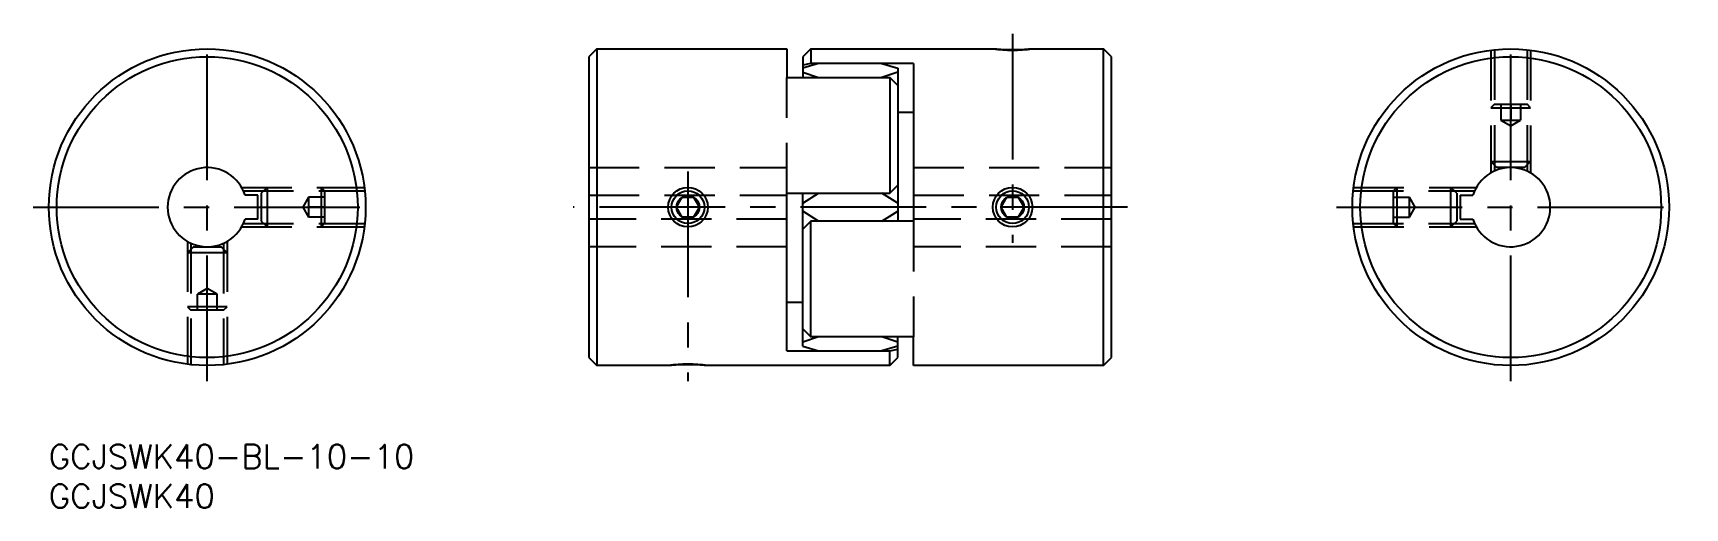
# Model space of a CAD drawing. Extents: x -2 to 207, y -8 to 52.
import ezdxf

# ---------------------------------------------------------------- set-up
doc = ezdxf.new("R2010")
doc.units = 0
doc.header["$LTSCALE"] = 0.5
doc.linetypes.add('CENTER', pattern=[50.8, 31.75, -6.35, 6.35, -6.35])
doc.linetypes.add('DASHED', pattern=[19.05, 12.7, -6.35])
for name, color, linetype in [('MSM_CENTER', 1, 'CENTER'), ('MSM_CONTINUOUS', 7, 'CONTINUOUS'), ('MSM_DASHED', 4, 'DASHED'), ('MSM_NARROW', 5, 'CONTINUOUS'), ('MSM_PART_NUMBER', 7, 'CONTINUOUS')]:
    doc.layers.add(name, color=color, linetype=linetype)
doc.styles.get("Standard").update_dxf_attribs({"font": 'txt.shx', "height": 3, "bigfont": 'bigfont.shx'})

# ---------------------------------------------------------------- blocks, each defined once
blk = doc.blocks.new('*U8')
at = {"layer": 'MSM_PART_NUMBER'}
blk.add_text('GCJSWK40-BL-10-10', height=3, dxfattribs=at).set_placement((0, -3))
blk = doc.blocks.new('*U9')
at = {"layer": 'MSM_PART_NUMBER'}
blk.add_text('GCJSWK40', height=3, dxfattribs=at).set_placement((0, -8))

msp = doc.modelspace()

# ---------------------------------------------------------------- linework, layer by layer
at = {"layer": 'MSM_CENTER'}
for p, q in [((20, 8), (20, 52)), ((121.71, 51.9), (121.71, 25.5)), ((184.62, 8), (184.62, 52)), ((80.71, 34.5), (80.71, 8)), ((-2, 30), (42, 30)), ((136.21, 30), (66.21, 30)), ((162.62, 30), (206.62, 30))]:
    msp.add_line(p, q, dxfattribs=at)
at = {"layer": 'MSM_CONTINUOUS'}
for p, q in [((69.21, 50), (68.21, 49)), ((68.21, 49), (68.21, 11)), ((69.21, 50), (69.21, 10)), ((69.21, 50), (93.21, 50)), ((93.21, 50), (93.21, 46.37)), ((96.21, 50), (95.21, 49)), ((95.21, 49), (95.21, 46.37)), ((97.21, 48.14), (95.21, 47.57)), ((96.21, 48.14), (95.21, 47.94)), ((96.21, 50), (119.71, 50)), ((96.21, 50), (96.21, 48.14)), ((109.21, 48.14), (96.21, 48.14)), ((105.21, 48.14), (107.21, 47.57)), ((109.21, 48.14), (109.21, 28.23)), ((123.71, 50), (133.21, 50)), ((133.21, 10), (133.21, 50)), ((134.21, 49), (133.21, 50)), ((134.21, 11), (134.21, 49)), ((93.21, 46.37), (106.21, 46.37)), ((95.21, 47.05), (97.21, 46.37)), ((107.21, 47.05), (105.21, 46.37)), ((106.21, 46.37), (106.21, 31.77)), ((107.21, 45.37), (106.21, 46.37)), ((107.21, 47.57), (107.21, 28.23)), ((107.21, 42), (109.21, 42)), ((26.4, 31.5), (24.77, 31.5)), ((26.4, 28.5), (26.4, 31.5)), ((93.21, 11.86), (93.21, 31.77)), ((93.21, 31.77), (106.21, 31.77)), ((95.21, 12.43), (95.21, 31.77)), ((95.21, 30.52), (97.21, 31.77)), ((107.21, 30.52), (105.21, 31.77)), ((106.21, 31.77), (107.21, 32.77)), ((178.22, 31.5), (178.22, 28.5)), ((178.22, 31.5), (179.85, 31.5)), ((79.27, 30), (79.99, 31.25)), ((79.99, 28.75), (79.27, 30)), ((79.99, 31.25), (81.43, 31.25)), ((81.43, 31.25), (82.16, 30)), ((82.16, 30), (81.43, 28.75)), ((97.21, 28.23), (95.21, 29.48)), ((105.21, 28.23), (107.21, 29.48)), ((120.27, 30), (120.99, 31.25)), ((120.99, 28.75), (120.27, 30)), ((120.99, 31.25), (122.43, 31.25)), ((122.43, 31.25), (123.16, 30)), ((123.16, 30), (122.43, 28.75)), ((26.4, 28.5), (24.77, 28.5)), ((81.43, 28.75), (79.99, 28.75)), ((96.21, 28.23), (95.21, 27.23)), ((96.21, 13.63), (96.21, 28.23)), ((109.21, 28.23), (96.21, 28.23)), ((122.43, 28.75), (120.99, 28.75)), ((178.22, 28.5), (179.85, 28.5)), ((93.21, 18), (95.21, 18)), ((95.21, 14.63), (96.21, 13.63)), ((97.21, 13.63), (95.21, 12.95)), ((109.21, 13.63), (96.21, 13.63)), ((107.21, 12.95), (105.21, 13.63)), ((107.21, 11), (107.21, 13.63)), ((109.21, 10), (109.21, 13.63)), ((68.21, 11), (69.21, 10)), ((93.21, 11.86), (106.21, 11.86)), ((95.21, 12.43), (97.21, 11.86)), ((107.21, 12.43), (105.21, 11.86)), ((106.21, 11.86), (107.21, 12.06)), ((106.21, 10), (106.21, 11.86)), ((106.21, 10), (107.21, 11)), ((133.21, 10), (134.21, 11)), ((78.65, 10), (69.21, 10)), ((106.21, 10), (82.78, 10)), ((133.21, 10), (109.21, 10))]:
    msp.add_line(p, q, dxfattribs=at)
for centre, radius in [((20, 30), 20), ((20, 30), 19), ((184.62, 30), 20), ((184.62, 30), 19), ((80.71, 30), 2.07), ((80.71, 30), 1.44), ((121.71, 30), 2.07), ((121.71, 30), 1.44)]:
    msp.add_circle(centre, radius, dxfattribs=at)
for centre, radius, start, end in [((121.71, 69.9), 20, 264.2608, 275.7392), ((20, 30), 5, 17.4576, 342.5424), ((184.62, 30), 5, 197.4576, 162.5424), ((80.71, -11.26), 21.36, 84.4466, 95.5534)]:
    msp.add_arc(centre, radius, start, end, dxfattribs=at)
at = {"layer": 'MSM_DASHED'}
for p, q in [((182.12, 49.84), (182.12, 34.33)), ((182.56, 49.89), (182.56, 34.55)), ((186.69, 49.89), (186.69, 34.55)), ((187.12, 49.84), (187.12, 34.33)), ((93.21, 31.77), (93.21, 46.37)), ((182.56, 43), (182.12, 42.57)), ((182.12, 42.57), (187.12, 42.57)), ((182.56, 43), (186.69, 43)), ((183.37, 43), (183.37, 41)), ((184.62, 43), (184.62, 41)), ((185.87, 43), (185.87, 41)), ((187.12, 42.57), (186.69, 43)), ((183.37, 41), (184.62, 40.28)), ((183.37, 41), (185.87, 41)), ((184.62, 40.28), (185.87, 41)), ((182.12, 35.75), (182.87, 35)), ((182.12, 35.75), (187.12, 35.75)), ((186.37, 35), (187.12, 35.75)), ((68.21, 35), (93.21, 35)), ((109.21, 35), (134.21, 35)), ((186.37, 35), (182.87, 35)), ((24.33, 32.5), (39.84, 32.5)), ((24.55, 32.07), (39.89, 32.07)), ((27.55, 32.5), (26.8, 31.75)), ((26.8, 31.75), (26.8, 28.25)), ((27.55, 32.5), (27.55, 27.5)), ((34.8, 32.07), (34.37, 32.5)), ((34.37, 32.5), (34.37, 27.5)), ((34.8, 32.07), (34.8, 27.93)), ((68.21, 31.5), (93.21, 31.5)), ((109.21, 31.5), (134.21, 31.5)), ((164.73, 32.07), (180.07, 32.07)), ((164.78, 32.5), (180.29, 32.5)), ((170.26, 32.5), (169.82, 32.07)), ((169.82, 27.93), (169.82, 32.07)), ((170.26, 27.5), (170.26, 32.5)), ((177.82, 31.75), (177.07, 32.5)), ((177.07, 27.5), (177.07, 32.5)), ((177.82, 31.75), (177.82, 28.25)), ((32.8, 31.25), (32.08, 30)), ((32.08, 30), (32.8, 28.75)), ((34.8, 31.25), (32.8, 31.25)), ((32.8, 31.25), (32.8, 28.75)), ((34.8, 30), (32.8, 30)), ((169.82, 31.25), (171.82, 31.25)), ((169.82, 30), (171.82, 30)), ((172.55, 30), (171.82, 31.25)), ((171.82, 28.75), (171.82, 31.25)), ((171.82, 28.75), (172.55, 30)), ((24.33, 27.5), (39.84, 27.5)), ((24.55, 27.93), (39.89, 27.93)), ((26.8, 28.25), (27.55, 27.5)), ((34.8, 28.75), (32.8, 28.75)), ((34.37, 27.5), (34.8, 27.93)), ((93.21, 28.5), (68.21, 28.5)), ((134.21, 28.5), (109.21, 28.5)), ((109.21, 28.23), (109.21, 13.63)), ((164.73, 27.93), (180.07, 27.93)), ((164.78, 27.5), (180.29, 27.5)), ((169.82, 28.75), (171.82, 28.75)), ((169.82, 27.93), (170.26, 27.5)), ((177.07, 27.5), (177.82, 28.25)), ((17.5, 25.67), (17.5, 10.16)), ((17.93, 25.45), (17.93, 10.11)), ((22.07, 25.45), (22.07, 10.11)), ((22.5, 25.67), (22.5, 10.16)), ((18.25, 25), (17.5, 24.25)), ((22.5, 24.25), (17.5, 24.25)), ((18.25, 25), (21.75, 25)), ((22.5, 24.25), (21.75, 25)), ((93.21, 25), (68.21, 25)), ((134.21, 25), (109.21, 25)), ((20, 19.72), (18.75, 19)), ((18.75, 17), (18.75, 19)), ((21.25, 19), (18.75, 19)), ((21.25, 19), (20, 19.72)), ((20, 17), (20, 19)), ((21.25, 17), (21.25, 19)), ((17.5, 17.43), (17.93, 17)), ((22.5, 17.43), (17.5, 17.43)), ((22.07, 17), (17.93, 17)), ((22.07, 17), (22.5, 17.43))]:
    msp.add_line(p, q, dxfattribs=at)
at = {"layer": 'MSM_NARROW'}
for centre in [(80.71, 30), (121.71, 30)]:
    msp.add_circle(centre, 2.5, dxfattribs=at)
for centre, start, end in [((121.71, 69.84), 262.8193, 277.1807), ((80.71, -9.84), 82.8193, 97.1807)]:
    msp.add_arc(centre, 20, start, end, dxfattribs=at)

# ---------------------------------------------------------------- block references
at = {"layer": 'MSM_CONTINUOUS'}
for name in ['*U8', '*U9']:
    msp.add_blockref(name, (0, 0), dxfattribs=at)

doc.saveas('drawing.dxf')
